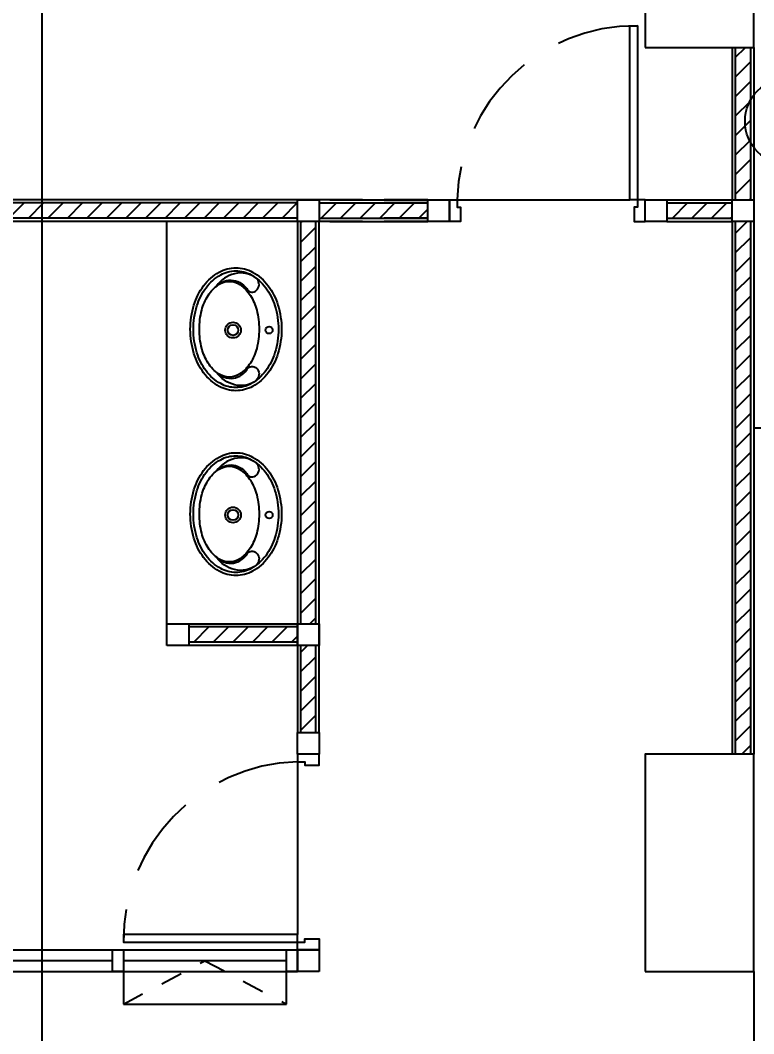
# Model space of a CAD drawing. Header units: millimetres. Extents: x -398 to 816, y -1 to 208.
# Drawn here: x 310.67 to 314.045, y 36.613 to 41.274 of the extents above; entities that cross this region are included whole.
import ezdxf

# ---------------------------------------------------------------- set-up
doc = ezdxf.new("R2010")
doc.units = ezdxf.units.MM
doc.linetypes.add('DASHED', pattern=[0.75, 0.5, -0.25])
for name, color, linetype in [('AA_Column', 5, 'Continuous'), ('AA_Door', 3, 'Continuous'), ('AA_Floor', 31, 'Continuous'), ('AA_furn', 11, 'Continuous'), ('AA_Hatch', 8, 'Continuous'), ('AA_Wall', 1, 'Continuous'), ('AA_Window', 4, 'Continuous'), ('AC DRAIN', 240, 'Continuous'), ('AC EXF', 171, 'Continuous')]:
    doc.layers.add(name, color=color, linetype=linetype)
doc.styles.add('Romans', font='romans.shx')

# ---------------------------------------------------------------- blocks, each defined once
blk = doc.blocks.new('POINT_Drain')
at = {"layer": 'Defpoints'}
blk.add_circle((0, 0), 0.2, dxfattribs=at)
at = {"layer": 'AC DRAIN', "insert": (0, 0), "char_height": 0.18, "width": 0.252313, "attachment_point": 5, "style": 'Romans'}
blk.add_mtext('D', dxfattribs=at)

msp = doc.modelspace()

# ---------------------------------------------------------------- hatches: boundary and pattern name
at = {"layer": 'AA_Hatch'}
h = msp.add_hatch(dxfattribs=at)
h.set_pattern_fill('ANSI31', color=9, scale=0.02, style=0)
h.set_pattern_definition([(45, (-498.769, -475.90679), (-0.0449012806, 0.0449012806), [])])
h.paths.add_polyline_path([(308.0296, 43.2989), (307.9096, 43.2989), (307.9096, 41.6489), (308.0296, 41.6489)])
h.paths.add_polyline_path([(308.0446, 41.1489), (307.9096, 41.1489), (307.9096, 40.4489), (308.0446, 40.4489)])
h.paths.add_polyline_path([(308.0296, 40.3489), (307.9096, 40.3489), (307.9096, 37.8989), (308.0296, 37.8989)])
h.paths.add_polyline_path([(309.7658, 40.4339), (308.0446, 40.4339), (308.0446, 40.3639), (309.7658, 40.3639)])
h.paths.add_polyline_path([(311.9446, 40.4339), (309.7658, 40.4339), (309.7658, 40.3639), (311.9446, 40.3639)])
h.paths.add_polyline_path([(312.5446, 40.4339), (312.0446, 40.4339), (312.0446, 40.3639), (312.5446, 40.3639)])
h.paths.add_polyline_path([(313.7946, 40.4339), (313.6446, 40.4339), (313.6446, 40.3639), (313.7946, 40.3639)])
h.paths.add_polyline_path([(313.9446, 40.4339), (313.7946, 40.4339), (313.7946, 40.3639), (313.9446, 40.3639)])
h.paths.add_polyline_path([(314.0296, 41.1489), (313.9596, 41.1489), (313.9596, 40.4489), (314.0296, 40.4489)])
h.paths.add_polyline_path([(314.0296, 40.3489), (313.9596, 40.3489), (313.9596, 37.8989), (314.0296, 37.8989)])
h.paths.add_polyline_path([(313.6446, 43.2989), (313.5596, 43.2989), (313.5596, 41.6489), (313.6446, 41.6489)])
h.paths.add_polyline_path([(313.7946, 43.3839), (313.6446, 43.3839), (313.6446, 43.2989), (313.7946, 43.2989)])
h.paths.add_polyline_path([(313.9446, 43.3839), (313.7946, 43.3839), (313.7946, 43.2989), (313.9446, 43.2989)])
h.paths.add_polyline_path([(314.0296, 43.2989), (313.9596, 43.2989), (313.9596, 41.6489), (314.0296, 41.6489)])

# ---------------------------------------------------------------- linework, layer by layer
at = {"layer": 'AA_Column', "color": 9}
for points in [[(313.5446, 41.1489), (314.0446, 41.1489), (314.0446, 41.6489), (313.5446, 41.6489)], [(313.5446, 36.8989), (314.0446, 36.8989), (314.0446, 37.8989), (313.5446, 37.8989)], [(313.5446, 36.8989), (314.0446, 36.8989), (314.0446, 37.8989), (313.5446, 37.8989)]]:
    msp.add_lwpolyline(points, close=True, dxfattribs=at)
at = {"layer": 'AA_Door', "color": 9}
for points in [[(313.4746, 40.4489), (313.4746, 41.2489), (313.5096, 41.2489), (313.5096, 40.4489)], [(311.9446, 37.0689), (311.1446, 37.0689), (311.1446, 37.0339), (311.9446, 37.0339)]]:
    msp.add_lwpolyline(points, close=True, dxfattribs=at)
for points in [[(312.6446, 40.3489), (312.6446, 40.4489), (312.6796, 40.4489), (312.6796, 40.4139), (312.6946, 40.4139), (312.6946, 40.3489), (312.6446, 40.3489)], [(313.5446, 40.3489), (313.5446, 40.4489), (313.5096, 40.4489), (313.5096, 40.4139), (313.4946, 40.4139), (313.4946, 40.3489), (313.5446, 40.3489)], [(312.0446, 37.8989), (311.9446, 37.8989), (311.9446, 37.8639), (311.9796, 37.8639), (311.9796, 37.8489), (312.0446, 37.8489), (312.0446, 37.8989)], [(312.0446, 36.9989), (311.9446, 36.9989), (311.9446, 37.0339), (311.9796, 37.0339), (311.9796, 37.0489), (312.0446, 37.0489), (312.0446, 36.9989)]]:
    msp.add_lwpolyline(points, dxfattribs=at)
at = {"layer": 'AA_Door', "color": 9, "linetype": 'DASHED', "ltscale": 0.75}
for centre, start, end in [((313.502, 40.4263), 89.4707, 178.4205), ((311.9673, 37.0415), 91.5795, 180.5293)]:
    msp.add_arc(centre, 0.8227, start, end, dxfattribs=at)
at = {"layer": 'AA_Floor', "color": 9}
for p, q in [((312.6796, 40.4489), (313.4746, 40.4489)), ((311.9446, 37.8639), (311.9446, 37.0689)), ((314.0446, 36.8989), (314.0446, 31.8989))]:
    msp.add_line(p, q, dxfattribs=at)
at = {"layer": 'AA_Floor', "color": 9, "linetype": 'DASHED'}
msp.add_line((314.0446, 39.3989), (343.9446, 39.3989), dxfattribs=at)
at = {"layer": 'AA_furn', "color": 9}
for points in [[(311.662, 39.5704, -0.12778), (311.585, 39.5904, -0.106194), (311.5135, 39.6532, -0.085342), (311.4688, 39.7415, -0.074814), (311.452, 39.8529, -0.074814), (311.4688, 39.9644, -0.085342), (311.5135, 40.0527, -0.106194), (311.585, 40.1154, -0.12778), (311.662, 40.1354, -0.12778), (311.7389, 40.1154, -0.106194), (311.8105, 40.0527, -0.085342), (311.8552, 39.9644, -0.074814), (311.872, 39.8529, -0.074814), (311.8552, 39.7415, -0.085342), (311.8105, 39.6532, -0.106194), (311.7389, 39.5904, -0.12778)], [(311.662, 39.5847, -0.12778), (311.592, 39.6029, -0.106194), (311.5249, 39.6617, -0.085342), (311.4824, 39.7457, -0.074814), (311.4663, 39.8529, -0.074814), (311.4824, 39.9602, -0.085342), (311.5249, 40.0442, -0.106194), (311.592, 40.103, -0.12778), (311.662, 40.1212, -0.12778), (311.732, 40.103, -0.106194), (311.799, 40.0442, -0.085342), (311.8416, 39.9602, -0.074814), (311.8577, 39.8529, -0.074814), (311.8416, 39.7457, -0.085342), (311.799, 39.6617, -0.106194), (311.732, 39.6029, -0.12778)], [(311.6312, 40.0728, -0.147293), (311.68, 40.0581, -0.107138), (311.7284, 40.0084, -0.076503), (311.7575, 39.9408, -0.063457), (311.7687, 39.853, -0.063457), (311.7575, 39.7651, -0.076503), (311.7284, 39.6975, -0.107138), (311.68, 39.6478, -0.147293), (311.6312, 39.6331, -0.147293), (311.5824, 39.6478, -0.107138), (311.534, 39.6975, -0.076503), (311.5049, 39.7651, -0.063457), (311.4937, 39.853, -0.063457), (311.5049, 39.9408, -0.076503), (311.534, 40.0084, -0.107138), (311.5824, 40.0581, -0.147293)], [(311.662, 38.7204, -0.12778), (311.585, 38.7404, -0.106194), (311.5135, 38.8032, -0.085342), (311.4688, 38.8915, -0.074814), (311.452, 39.0029, -0.074814), (311.4688, 39.1144, -0.085342), (311.5135, 39.2027, -0.106194), (311.585, 39.2654, -0.12778), (311.662, 39.2854, -0.12778), (311.7389, 39.2654, -0.106194), (311.8105, 39.2027, -0.085342), (311.8552, 39.1144, -0.074814), (311.872, 39.0029, -0.074814), (311.8552, 38.8915, -0.085342), (311.8105, 38.8032, -0.106194), (311.7389, 38.7404, -0.12778)], [(311.662, 38.7347, -0.12778), (311.592, 38.7529, -0.106194), (311.5249, 38.8117, -0.085342), (311.4824, 38.8957, -0.074814), (311.4663, 39.0029, -0.074814), (311.4824, 39.1102, -0.085342), (311.5249, 39.1942, -0.106194), (311.592, 39.253, -0.12778), (311.662, 39.2712, -0.12778), (311.732, 39.253, -0.106194), (311.799, 39.1942, -0.085342), (311.8416, 39.1102, -0.074814), (311.8577, 39.0029, -0.074814), (311.8416, 38.8957, -0.085342), (311.799, 38.8117, -0.106194), (311.732, 38.7529, -0.12778)], [(311.6312, 39.2228, -0.147293), (311.68, 39.2081, -0.107138), (311.7284, 39.1584, -0.076503), (311.7575, 39.0908, -0.063457), (311.7687, 39.003, -0.063457), (311.7575, 38.9151, -0.076503), (311.7284, 38.8475, -0.107138), (311.68, 38.7978, -0.147293), (311.6312, 38.7831, -0.147293), (311.5824, 38.7978, -0.107138), (311.534, 38.8475, -0.076503), (311.5049, 38.9151, -0.063457), (311.4937, 39.003, -0.063457), (311.5049, 39.0908, -0.076503), (311.534, 39.1584, -0.107138), (311.5824, 39.2081, -0.147293)]]:
    msp.add_lwpolyline(points, format="xyb", close=True, dxfattribs=at)
for points in [[(311.5725, 40.0511, -0.511627), (311.7172, 40.0306, 0.433862), (311.7612, 40.0367, 0.383662), (311.7551, 40.088, 0.231311), (311.6557, 40.1082, 0.182861), (311.5725, 40.0511, 0.790231)], [(311.5726, 39.6548, 0.512124), (311.7172, 39.6752, -0.433862), (311.7612, 39.6691, -0.383662), (311.7551, 39.6178, -0.231311), (311.6557, 39.5976, -0.183091), (311.5726, 39.6548, -0.790231)], [(311.5725, 39.2011, -0.511627), (311.7172, 39.1806, 0.433862), (311.7612, 39.1867, 0.383662), (311.7551, 39.238, 0.231311), (311.6557, 39.2582, 0.182861), (311.5725, 39.2011, 0.790231)], [(311.5726, 38.8048, 0.512124), (311.7172, 38.8252, -0.433862), (311.7612, 38.8191, -0.383662), (311.7551, 38.7678, -0.231311), (311.6557, 38.7476, -0.183091), (311.5726, 38.8048, -0.790231)]]:
    msp.add_lwpolyline(points, format="xyb", dxfattribs=at)
for centre, radius in [((311.6486, 39.8489), 0.036), ((311.6486, 39.8489), 0.0241), ((311.8146, 39.8489), 0.0162), ((311.6486, 38.9989), 0.036), ((311.6486, 38.9989), 0.0241), ((311.8146, 38.9989), 0.0162)]:
    msp.add_circle(centre, radius, dxfattribs=at)
at = {"layer": 'AA_Hatch', "color": 9}
for p, q in [((311.9596, 40.3423), (311.9662, 40.3489)), ((311.9596, 40.2525), (312.0296, 40.3225)), ((311.9596, 40.1627), (312.0296, 40.2327)), ((311.9596, 40.0729), (312.0296, 40.1429)), ((311.9596, 39.9831), (312.0296, 40.0531)), ((311.9596, 39.8933), (312.0296, 39.9633)), ((311.9596, 39.8035), (312.0296, 39.8735)), ((311.9596, 39.7137), (312.0296, 39.7837)), ((311.9596, 39.6239), (312.0296, 39.6939)), ((311.9596, 39.5341), (312.0296, 39.6041)), ((311.9596, 39.4443), (312.0296, 39.5143)), ((311.9596, 39.3545), (312.0296, 39.4245)), ((311.9596, 39.2647), (312.0296, 39.3347)), ((311.9596, 39.1749), (312.0296, 39.2449)), ((311.9596, 39.0851), (312.0296, 39.1551)), ((311.9596, 38.9953), (312.0296, 39.0653)), ((311.9596, 38.9055), (312.0296, 38.9755)), ((311.9596, 38.8157), (312.0296, 38.8857)), ((311.9596, 38.7259), (312.0296, 38.7959)), ((311.9596, 38.6361), (312.0296, 38.7061)), ((311.9596, 38.5463), (312.0296, 38.6163)), ((312.0021, 38.4989), (312.0296, 38.5265)), ((311.4446, 38.4803), (311.4483, 38.4839)), ((311.4681, 38.4139), (311.5381, 38.4839)), ((311.5579, 38.4139), (311.6279, 38.4839)), ((311.6477, 38.4139), (311.7177, 38.4839)), ((311.7375, 38.4139), (311.8075, 38.4839)), ((311.8273, 38.4139), (311.8973, 38.4839)), ((311.9171, 38.4139), (311.9446, 38.4415)), ((311.9596, 38.3667), (311.9919, 38.3989)), ((311.9596, 38.2769), (312.0296, 38.3469)), ((311.9596, 38.1871), (312.0296, 38.2571)), ((311.9596, 38.0973), (312.0296, 38.1673)), ((311.9596, 38.0075), (312.0296, 38.0775))]:
    msp.add_line(p, q, dxfattribs=at)
at = {"layer": 'AA_Wall', "color": 9}
for p, q in [((313.9446, 41.1489), (313.9446, 40.4489)), ((313.9596, 41.1489), (313.9596, 40.4489)), ((314.0296, 41.1489), (314.0296, 40.4489)), ((314.0446, 41.1489), (314.0446, 40.4489)), ((312.2446, 40.4489), (308.0446, 40.4489)), ((311.9446, 40.4339), (308.0446, 40.4339)), ((311.9446, 40.4489), (312.0446, 40.4489)), ((311.9446, 40.3489), (311.9446, 40.4489)), ((311.9446, 40.4489), (312.0446, 40.4489)), ((311.9446, 40.3489), (311.9446, 40.4489)), ((312.0446, 40.4489), (312.0446, 40.3489)), ((312.0446, 40.4489), (312.0446, 40.3489)), ((312.0446, 40.4339), (312.5446, 40.4339)), ((312.0946, 40.4489), (312.5446, 40.4489)), ((312.5446, 40.4489), (312.3446, 40.4489)), ((312.5446, 40.4339), (312.3446, 40.4339)), ((312.5446, 40.4489), (312.6446, 40.4489)), ((312.5446, 40.3489), (312.5446, 40.4489)), ((312.6446, 40.4489), (312.6446, 40.3489)), ((313.5446, 40.4489), (313.6446, 40.4489)), ((313.5446, 40.3489), (313.5446, 40.4489)), ((313.6446, 40.4489), (313.9446, 40.4489)), ((313.6446, 40.4489), (313.6446, 40.3489)), ((313.6446, 40.4339), (313.9446, 40.4339)), ((311.9446, 40.3639), (308.0446, 40.3639)), ((312.0446, 40.3639), (312.5446, 40.3639)), ((312.5446, 40.3639), (312.3446, 40.3639)), ((313.6446, 40.3639), (313.9446, 40.3639)), ((312.2446, 40.3489), (308.0446, 40.3489)), ((311.3446, 38.4989), (311.3446, 40.3489)), ((311.9446, 40.3489), (311.9446, 37.9989)), ((311.9446, 40.3489), (311.9446, 37.9989)), ((312.0446, 40.3489), (311.9446, 40.3489)), ((312.0446, 40.3489), (311.9446, 40.3489)), ((311.9596, 40.3489), (311.9596, 38.4989)), ((311.9596, 40.3489), (311.9596, 38.4989)), ((312.0296, 38.4989), (312.0296, 40.3489)), ((312.0296, 38.4989), (312.0296, 40.3489)), ((312.0446, 37.9989), (312.0446, 40.3489)), ((312.0446, 37.9989), (312.0446, 40.3489)), ((312.0946, 40.3489), (312.5446, 40.3489)), ((312.5446, 40.3489), (312.3446, 40.3489)), ((312.6446, 40.3489), (312.5446, 40.3489)), ((313.6446, 40.3489), (313.5446, 40.3489)), ((313.6446, 40.3489), (313.9446, 40.3489)), ((313.9446, 40.3489), (313.9446, 37.8989)), ((313.9596, 40.3489), (313.9596, 37.8989)), ((314.0296, 40.3489), (314.0296, 37.8989)), ((314.0446, 40.3489), (314.0446, 37.8989)), ((311.3446, 38.4989), (311.4446, 38.4989)), ((311.3446, 38.3989), (311.3446, 38.4989)), ((311.4446, 38.4989), (311.9446, 38.4989)), ((311.4446, 38.4989), (311.4446, 38.3989)), ((311.9446, 38.4989), (312.0446, 38.4989)), ((311.9446, 38.3989), (311.9446, 38.4989)), ((312.0446, 38.4989), (312.0446, 38.3989)), ((311.9446, 38.4839), (311.4446, 38.4839)), ((311.9446, 38.4139), (311.4446, 38.4139)), ((311.4446, 38.3989), (311.3446, 38.3989)), ((311.9446, 38.3989), (311.4446, 38.3989)), ((312.0446, 38.3989), (311.9446, 38.3989)), ((311.9596, 38.3989), (311.9596, 37.9989)), ((311.9596, 38.3989), (311.9596, 37.9989)), ((312.0296, 37.9989), (312.0296, 38.3989)), ((312.0296, 37.9989), (312.0296, 38.3989)), ((311.9446, 37.9989), (312.0446, 37.9989)), ((311.9446, 37.8989), (311.9446, 37.9989)), ((311.9446, 37.9989), (312.0446, 37.9989)), ((311.9446, 37.8989), (311.9446, 37.9989)), ((312.0446, 37.9989), (312.0446, 37.8989)), ((312.0446, 37.9989), (312.0446, 37.8989)), ((312.0446, 37.8989), (311.9446, 37.8989)), ((312.0446, 37.8989), (311.9446, 37.8989)), ((311.9446, 36.9989), (312.0446, 36.9989)), ((311.9446, 36.8989), (311.9446, 36.9989)), ((312.0446, 36.9989), (312.0446, 36.8989)), ((312.0446, 36.8989), (311.9446, 36.8989))]:
    msp.add_line(p, q, dxfattribs=at)
msp.add_lwpolyline([(313.9446, 40.4489), (314.0446, 40.4489), (314.0446, 40.3489), (313.9446, 40.3489)], close=True, dxfattribs=at)
at = {"layer": 'AA_Window', "color": 9}
for p, q in [((310.3946, 36.9989), (311.2446, 36.9989)), ((311.0946, 36.8989), (311.0946, 36.9989)), ((311.0946, 36.9989), (311.1446, 36.9989)), ((311.1446, 36.9989), (311.9446, 36.9989)), ((311.1446, 36.9989), (311.1446, 36.8989)), ((311.8946, 36.8989), (311.8946, 36.9989)), ((311.8946, 36.9989), (311.9446, 36.9989)), ((311.9446, 36.9989), (311.9446, 36.8989)), ((311.0946, 36.9489), (310.3946, 36.9489)), ((311.8946, 36.9489), (311.1446, 36.9489)), ((310.3946, 36.8989), (311.2446, 36.8989)), ((311.1446, 36.8989), (311.0946, 36.8989)), ((311.1446, 36.8989), (311.1446, 36.7489)), ((311.1446, 36.8989), (311.9446, 36.8989)), ((311.8946, 36.7489), (311.8946, 36.8989)), ((311.9446, 36.8989), (311.8946, 36.8989)), ((311.1446, 36.7489), (311.8946, 36.7489))]:
    msp.add_line(p, q, dxfattribs=at)
at = {"layer": 'AA_Window', "color": 9, "linetype": 'DASHED', "ltscale": 0.2}
for p, q in [((311.1446, 36.7489), (311.5196, 36.9489)), ((311.5196, 36.9489), (311.8946, 36.7489))]:
    msp.add_line(p, q, dxfattribs=at)
at = {"layer": 'AC EXF', "color": 2}
msp.add_line((310.7696, 41.7239), (310.7696, 35.7239), dxfattribs=at)

# ---------------------------------------------------------------- block references
at = {"layer": 'AC DRAIN', "color": 9}
msp.add_blockref('POINT_Drain', (314.2046, 40.8094), dxfattribs=at)

doc.saveas('drawing.dxf')
